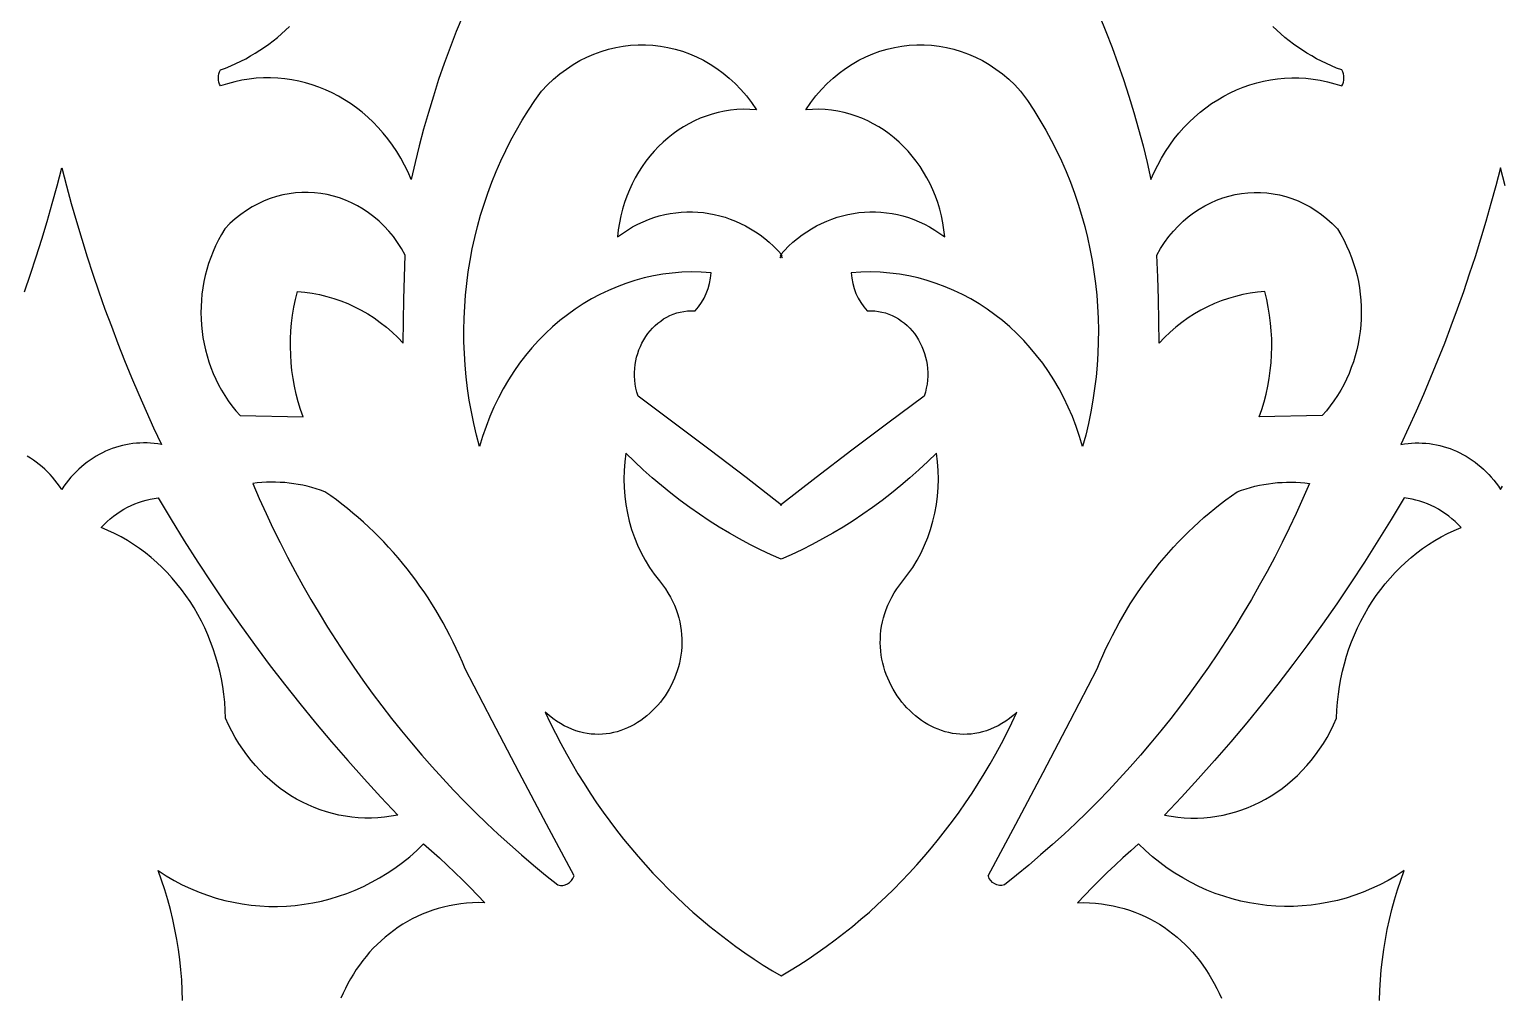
# Model space of a CAD drawing. Extents: x -3069 to -2029, y 258 to 1298.
# Drawn here: x -2594 to -2506.3, y 1143 to 1200.5 of the extents above; entities that cross this region are included whole.
import ezdxf

# ---------------------------------------------------------------- set-up
doc = ezdxf.new("R2010")
doc.units = 0
doc.layers.add('LAYER_1', color=18, linetype='CONTINUOUS')

msp = doc.modelspace()

# ---------------------------------------------------------------- linework, layer by layer
at = {"layer": 'LAYER_1'}
for points in [[(-2568.192, 1201.28), (-2568.576, 1200.34), (-2568.944, 1199.39), (-2569.294, 1198.432), (-2569.628, 1197.466), (-2569.944, 1196.491), (-2570.242, 1195.509), (-2570.524, 1194.519), (-2570.787, 1193.522), (-2571.033, 1192.518), (-2571.261, 1191.508), (-2571.453, 1191.948), (-2571.662, 1192.374), (-2571.886, 1192.785), (-2572.126, 1193.182), (-2572.381, 1193.563), (-2572.65, 1193.93), (-2572.933, 1194.28), (-2573.229, 1194.615), (-2573.537, 1194.933), (-2573.857, 1195.235), (-2574.188, 1195.52), (-2574.529, 1195.788), (-2574.881, 1196.038), (-2575.242, 1196.271), (-2575.611, 1196.486), (-2575.989, 1196.682), (-2576.375, 1196.86), (-2576.767, 1197.019), (-2577.165, 1197.158), (-2577.57, 1197.278), (-2577.979, 1197.378), (-2578.393, 1197.459), (-2578.811, 1197.518), (-2579.232, 1197.557), (-2579.656, 1197.576), (-2580.082, 1197.572), (-2580.51, 1197.548), (-2580.938, 1197.501), (-2581.367, 1197.432), (-2581.796, 1197.341), (-2582.223, 1197.227), (-2582.649, 1197.09), (-2582.703, 1197.202), (-2582.742, 1197.32), (-2582.765, 1197.442), (-2582.773, 1197.566), (-2582.765, 1197.69), (-2582.742, 1197.812), (-2582.703, 1197.93), (-2582.649, 1198.043), (-2582.337, 1198.161), (-2582.029, 1198.288), (-2581.727, 1198.423), (-2581.43, 1198.567), (-2581.138, 1198.718), (-2580.852, 1198.878), (-2580.571, 1199.045), (-2580.296, 1199.22), (-2580.026, 1199.402), (-2579.762, 1199.591), (-2579.504, 1199.787), (-2579.252, 1199.99), (-2579.005, 1200.2), (-2578.764, 1200.416), (-2578.53, 1200.639)], [(-2530.196, 1201.28), (-2529.811, 1200.34), (-2529.444, 1199.39), (-2529.094, 1198.432), (-2528.76, 1197.466), (-2528.444, 1196.491), (-2528.145, 1195.509), (-2527.864, 1194.519), (-2527.601, 1193.522), (-2527.355, 1192.518), (-2527.127, 1191.508), (-2526.935, 1191.948), (-2526.726, 1192.374), (-2526.502, 1192.785), (-2526.261, 1193.182), (-2526.007, 1193.563), (-2525.737, 1193.93), (-2525.455, 1194.28), (-2525.159, 1194.615), (-2524.851, 1194.933), (-2524.531, 1195.235), (-2524.2, 1195.52), (-2523.859, 1195.788), (-2523.507, 1196.038), (-2523.146, 1196.271), (-2522.776, 1196.486), (-2522.399, 1196.682), (-2522.013, 1196.86), (-2521.621, 1197.019), (-2521.222, 1197.158), (-2520.818, 1197.278), (-2520.409, 1197.378), (-2519.995, 1197.459), (-2519.577, 1197.518), (-2519.155, 1197.557), (-2518.731, 1197.576), (-2518.305, 1197.572), (-2517.878, 1197.548), (-2517.449, 1197.501), (-2517.021, 1197.432), (-2516.592, 1197.341), (-2516.165, 1197.227), (-2515.739, 1197.09), (-2515.684, 1197.202), (-2515.646, 1197.32), (-2515.623, 1197.442), (-2515.615, 1197.566), (-2515.623, 1197.69), (-2515.646, 1197.812), (-2515.684, 1197.93), (-2515.739, 1198.043), (-2516.051, 1198.161), (-2516.359, 1198.288), (-2516.661, 1198.423), (-2516.958, 1198.567), (-2517.25, 1198.718), (-2517.536, 1198.878), (-2517.817, 1199.045), (-2518.092, 1199.22), (-2518.362, 1199.402), (-2518.626, 1199.591), (-2518.884, 1199.787), (-2519.136, 1199.99), (-2519.383, 1200.2), (-2519.624, 1200.416), (-2519.858, 1200.639)], [(-2594.332, 1184.82), (-2593.978, 1185.861), (-2593.637, 1186.907), (-2593.308, 1187.958), (-2592.992, 1189.013), (-2592.687, 1190.074), (-2592.396, 1191.138), (-2592.117, 1192.207), (-2591.838, 1191.138), (-2591.546, 1190.074), (-2591.242, 1189.013), (-2590.926, 1187.958), (-2590.597, 1186.907), (-2590.255, 1185.861), (-2589.902, 1184.82), (-2589.536, 1183.785), (-2589.157, 1182.755), (-2588.767, 1181.73), (-2588.364, 1180.71), (-2587.95, 1179.697), (-2587.523, 1178.689), (-2587.084, 1177.687), (-2586.633, 1176.692), (-2586.171, 1175.702), (-2586.385, 1175.739), (-2586.6, 1175.767), (-2586.814, 1175.787), (-2587.028, 1175.798), (-2587.241, 1175.801), (-2587.453, 1175.795), (-2587.665, 1175.782), (-2587.875, 1175.76), (-2588.084, 1175.73), (-2588.292, 1175.693), (-2588.498, 1175.647), (-2588.702, 1175.594), (-2588.904, 1175.533), (-2589.104, 1175.464), (-2589.301, 1175.388), (-2589.496, 1175.304), (-2589.688, 1175.213), (-2589.877, 1175.115), (-2590.064, 1175.01), (-2590.246, 1174.897), (-2590.426, 1174.778), (-2590.601, 1174.651), (-2590.773, 1174.518), (-2590.941, 1174.377), (-2591.104, 1174.231), (-2591.264, 1174.077), (-2591.418, 1173.917), (-2591.568, 1173.751), (-2591.713, 1173.578), (-2591.853, 1173.399), (-2591.988, 1173.213), (-2592.117, 1173.022), (-2592.246, 1173.213), (-2592.381, 1173.399), (-2592.521, 1173.578), (-2592.666, 1173.751), (-2592.816, 1173.917), (-2592.97, 1174.077), (-2593.129, 1174.231), (-2593.293, 1174.377), (-2593.461, 1174.518), (-2593.633, 1174.651), (-2593.808, 1174.778), (-2593.988, 1174.897), (-2594.17, 1175.01)], [(-2505.992, 1191.138), (-2506.271, 1192.207), (-2506.55, 1191.138), (-2506.842, 1190.074), (-2507.146, 1189.013), (-2507.462, 1187.958), (-2507.791, 1186.907), (-2508.132, 1185.861), (-2508.486, 1184.82), (-2508.852, 1183.785), (-2509.23, 1182.755), (-2509.621, 1181.73), (-2510.023, 1180.71), (-2510.438, 1179.697), (-2510.865, 1178.689), (-2511.304, 1177.687), (-2511.755, 1176.692), (-2512.217, 1175.702), (-2512.003, 1175.739), (-2511.788, 1175.767), (-2511.574, 1175.787), (-2511.36, 1175.798), (-2511.147, 1175.801), (-2510.935, 1175.795), (-2510.723, 1175.782), (-2510.513, 1175.76), (-2510.304, 1175.73), (-2510.096, 1175.693), (-2509.89, 1175.647), (-2509.686, 1175.594), (-2509.484, 1175.533), (-2509.284, 1175.464), (-2509.087, 1175.388), (-2508.892, 1175.304), (-2508.7, 1175.213), (-2508.51, 1175.115), (-2508.324, 1175.01), (-2508.142, 1174.897), (-2507.962, 1174.778), (-2507.787, 1174.651), (-2507.615, 1174.518), (-2507.447, 1174.377), (-2507.283, 1174.231), (-2507.124, 1174.077), (-2506.97, 1173.917), (-2506.82, 1173.751), (-2506.675, 1173.578), (-2506.535, 1173.399), (-2506.4, 1173.213), (-2506.271, 1173.022), (-2506.142, 1173.213)], [(-2584.904, 1142.552), (-2584.922, 1143.162), (-2584.956, 1143.77), (-2585.006, 1144.378), (-2585.072, 1144.983), (-2585.153, 1145.586), (-2585.251, 1146.187), (-2585.364, 1146.784), (-2585.492, 1147.379), (-2585.636, 1147.97), (-2585.796, 1148.557), (-2585.97, 1149.139), (-2586.161, 1149.717), (-2586.367, 1150.29), (-2585.893, 1149.987), (-2585.412, 1149.708), (-2584.923, 1149.452), (-2584.427, 1149.219), (-2583.924, 1149.009), (-2583.416, 1148.823), (-2582.904, 1148.659), (-2582.387, 1148.519), (-2581.866, 1148.402), (-2581.343, 1148.307), (-2580.817, 1148.236), (-2580.29, 1148.187), (-2579.763, 1148.161), (-2579.235, 1148.158), (-2578.708, 1148.177), (-2578.183, 1148.218), (-2577.659, 1148.282), (-2577.139, 1148.369), (-2576.621, 1148.478), (-2576.108, 1148.608), (-2575.6, 1148.761), (-2575.097, 1148.937), (-2574.6, 1149.134), (-2574.111, 1149.353), (-2573.629, 1149.594), (-2573.155, 1149.856), (-2572.69, 1150.141), (-2572.235, 1150.447), (-2571.791, 1150.774), (-2571.357, 1151.123), (-2570.935, 1151.494), (-2570.526, 1151.886), (-2570.051, 1151.468), (-2569.581, 1151.045), (-2569.116, 1150.615), (-2568.656, 1150.179), (-2568.202, 1149.737), (-2567.752, 1149.289), (-2567.309, 1148.836), (-2566.87, 1148.376), (-2567.239, 1148.381), (-2567.602, 1148.372), (-2567.959, 1148.348), (-2568.311, 1148.311), (-2568.657, 1148.261), (-2568.997, 1148.198), (-2569.331, 1148.122), (-2569.659, 1148.033), (-2569.981, 1147.932), (-2570.296, 1147.82), (-2570.605, 1147.696), (-2570.907, 1147.56), (-2571.202, 1147.414), (-2571.49, 1147.257), (-2571.771, 1147.09), (-2572.045, 1146.913), (-2572.311, 1146.727), (-2572.57, 1146.531), (-2572.821, 1146.326), (-2573.064, 1146.112), (-2573.3, 1145.89), (-2573.527, 1145.659), (-2573.747, 1145.421), (-2573.958, 1145.175), (-2574.16, 1144.923), (-2574.354, 1144.663), (-2574.54, 1144.396), (-2574.716, 1144.124), (-2574.883, 1143.845), (-2575.042, 1143.561), (-2575.191, 1143.271), (-2575.33, 1142.977), (-2575.461, 1142.678)], [(-2513.484, 1142.552), (-2513.466, 1143.162), (-2513.432, 1143.77), (-2513.382, 1144.378), (-2513.316, 1144.983), (-2513.234, 1145.586), (-2513.137, 1146.187), (-2513.024, 1146.784), (-2512.896, 1147.379), (-2512.752, 1147.97), (-2512.592, 1148.557), (-2512.417, 1149.139), (-2512.227, 1149.717), (-2512.021, 1150.29), (-2512.494, 1149.987), (-2512.976, 1149.708), (-2513.465, 1149.452), (-2513.961, 1149.219), (-2514.464, 1149.009), (-2514.972, 1148.823), (-2515.484, 1148.659), (-2516.001, 1148.519), (-2516.522, 1148.402), (-2517.045, 1148.307), (-2517.571, 1148.236), (-2518.097, 1148.187), (-2518.625, 1148.161), (-2519.153, 1148.158), (-2519.68, 1148.177), (-2520.205, 1148.218), (-2520.729, 1148.282), (-2521.249, 1148.369), (-2521.767, 1148.478), (-2522.28, 1148.608), (-2522.788, 1148.761), (-2523.291, 1148.937), (-2523.787, 1149.134), (-2524.277, 1149.353), (-2524.759, 1149.594), (-2525.233, 1149.856), (-2525.698, 1150.141), (-2526.153, 1150.447), (-2526.597, 1150.774), (-2527.031, 1151.123), (-2527.453, 1151.494), (-2527.862, 1151.886), (-2528.337, 1151.468), (-2528.807, 1151.045), (-2529.272, 1150.615), (-2529.732, 1150.179), (-2530.186, 1149.737), (-2530.635, 1149.289), (-2531.079, 1148.836), (-2531.517, 1148.376), (-2531.149, 1148.381), (-2530.786, 1148.372), (-2530.429, 1148.348), (-2530.077, 1148.311), (-2529.731, 1148.261), (-2529.391, 1148.198), (-2529.056, 1148.122), (-2528.729, 1148.033), (-2528.407, 1147.932), (-2528.092, 1147.82), (-2527.783, 1147.696), (-2527.481, 1147.56), (-2527.186, 1147.414), (-2526.898, 1147.257), (-2526.617, 1147.09), (-2526.343, 1146.913), (-2526.077, 1146.727), (-2525.818, 1146.531), (-2525.567, 1146.326), (-2525.323, 1146.112), (-2525.088, 1145.89), (-2524.86, 1145.659), (-2524.641, 1145.421), (-2524.43, 1145.175), (-2524.228, 1144.923), (-2524.034, 1144.663), (-2523.848, 1144.396), (-2523.672, 1144.124), (-2523.505, 1143.845), (-2523.346, 1143.561), (-2523.197, 1143.271), (-2523.058, 1142.977), (-2522.927, 1142.678)]]:
    msp.add_lwpolyline(points, dxfattribs=at)
for points in [[(-2549.194, 1172.094), (-2549.168, 1172.093), (-2549.165, 1172.093), (-2551.286, 1173.744), (-2553.42, 1175.374), (-2555.568, 1176.986), (-2557.727, 1178.58), (-2557.8, 1178.82), (-2557.857, 1179.059), (-2557.9, 1179.299), (-2557.928, 1179.537), (-2557.943, 1179.775), (-2557.943, 1180.01), (-2557.93, 1180.243), (-2557.904, 1180.473), (-2557.866, 1180.699), (-2557.815, 1180.921), (-2557.752, 1181.139), (-2557.678, 1181.351), (-2557.593, 1181.558), (-2557.496, 1181.758), (-2557.39, 1181.952), (-2557.273, 1182.139), (-2557.146, 1182.317), (-2557.01, 1182.487), (-2556.865, 1182.648), (-2556.711, 1182.8), (-2556.549, 1182.941), (-2556.379, 1183.072), (-2556.202, 1183.192), (-2556.017, 1183.3), (-2555.825, 1183.396), (-2555.627, 1183.48), (-2555.423, 1183.55), (-2555.212, 1183.606), (-2554.997, 1183.648), (-2554.776, 1183.674), (-2554.551, 1183.686), (-2554.321, 1183.681), (-2554.123, 1183.916), (-2553.945, 1184.169), (-2553.79, 1184.437), (-2553.658, 1184.718), (-2553.549, 1185.012), (-2553.464, 1185.316), (-2553.404, 1185.628), (-2553.371, 1185.946), (-2553.955, 1185.985), (-2554.536, 1185.995), (-2555.113, 1185.977), (-2555.685, 1185.933), (-2556.252, 1185.861), (-2556.812, 1185.763), (-2557.366, 1185.64), (-2557.913, 1185.491), (-2558.452, 1185.318), (-2558.982, 1185.12), (-2559.502, 1184.899), (-2560.013, 1184.654), (-2560.514, 1184.386), (-2561.003, 1184.095), (-2561.48, 1183.783), (-2561.946, 1183.45), (-2562.398, 1183.095), (-2562.836, 1182.72), (-2563.26, 1182.324), (-2563.67, 1181.909), (-2564.063, 1181.476), (-2564.441, 1181.023), (-2564.801, 1180.552), (-2565.144, 1180.064), (-2565.47, 1179.558), (-2565.776, 1179.036), (-2566.063, 1178.498), (-2566.33, 1177.943), (-2566.576, 1177.374), (-2566.802, 1176.789), (-2567.005, 1176.191), (-2567.185, 1175.578), (-2567.369, 1176.264), (-2567.532, 1176.954), (-2567.675, 1177.647), (-2567.798, 1178.342), (-2567.901, 1179.039), (-2567.985, 1179.737), (-2568.048, 1180.436), (-2568.092, 1181.136), (-2568.117, 1181.835), (-2568.122, 1182.534), (-2568.108, 1183.232), (-2568.074, 1183.928), (-2568.022, 1184.622), (-2567.95, 1185.314), (-2567.859, 1186.002), (-2567.749, 1186.688), (-2567.62, 1187.369), (-2567.473, 1188.046), (-2567.307, 1188.717), (-2567.122, 1189.384), (-2566.919, 1190.044), (-2566.697, 1190.698), (-2566.457, 1191.345), (-2566.198, 1191.985), (-2565.922, 1192.617), (-2565.627, 1193.24), (-2565.315, 1193.855), (-2564.984, 1194.46), (-2564.636, 1195.055), (-2564.269, 1195.641), (-2563.886, 1196.215), (-2563.484, 1196.778), (-2563.135, 1197.149), (-2562.772, 1197.494), (-2562.396, 1197.811), (-2562.009, 1198.101), (-2561.611, 1198.365), (-2561.204, 1198.602), (-2560.789, 1198.812), (-2560.366, 1198.995), (-2559.936, 1199.153), (-2559.502, 1199.283), (-2559.063, 1199.388), (-2558.621, 1199.466), (-2558.176, 1199.519), (-2557.73, 1199.545), (-2557.284, 1199.545), (-2556.839, 1199.519), (-2556.396, 1199.468), (-2555.956, 1199.391), (-2555.519, 1199.289), (-2555.088, 1199.161), (-2554.662, 1199.007), (-2554.243, 1198.829), (-2553.833, 1198.625), (-2553.431, 1198.396), (-2553.039, 1198.141), (-2552.659, 1197.862), (-2552.29, 1197.558), (-2551.935, 1197.23), (-2551.594, 1196.876), (-2551.268, 1196.498), (-2550.958, 1196.096), (-2550.666, 1195.669), (-2551.057, 1195.695), (-2551.444, 1195.699), (-2551.828, 1195.682), (-2552.207, 1195.644), (-2552.581, 1195.586), (-2552.95, 1195.508), (-2553.313, 1195.411), (-2553.67, 1195.295), (-2554.019, 1195.161), (-2554.361, 1195.009), (-2554.695, 1194.839), (-2555.021, 1194.653), (-2555.337, 1194.45), (-2555.644, 1194.231), (-2555.941, 1193.996), (-2556.228, 1193.747), (-2556.503, 1193.483), (-2556.767, 1193.204), (-2557.018, 1192.912), (-2557.258, 1192.607), (-2557.484, 1192.289), (-2557.696, 1191.958), (-2557.894, 1191.616), (-2558.078, 1191.263), (-2558.247, 1190.898), (-2558.399, 1190.524), (-2558.536, 1190.139), (-2558.656, 1189.745), (-2558.759, 1189.341), (-2558.844, 1188.93), (-2558.911, 1188.51), (-2558.959, 1188.083), (-2558.664, 1188.299), (-2558.363, 1188.498), (-2558.057, 1188.68), (-2557.746, 1188.844), (-2557.431, 1188.992), (-2557.112, 1189.124), (-2556.79, 1189.238), (-2556.466, 1189.336), (-2556.139, 1189.418), (-2555.811, 1189.483), (-2555.481, 1189.532), (-2555.151, 1189.565), (-2554.82, 1189.582), (-2554.49, 1189.583), (-2554.16, 1189.569), (-2553.832, 1189.538), (-2553.506, 1189.492), (-2553.181, 1189.431), (-2552.86, 1189.354), (-2552.541, 1189.262), (-2552.226, 1189.155), (-2551.916, 1189.033), (-2551.61, 1188.896), (-2551.31, 1188.745), (-2551.015, 1188.578), (-2550.726, 1188.397), (-2550.444, 1188.202), (-2550.169, 1187.992), (-2549.901, 1187.768), (-2549.642, 1187.53), (-2549.391, 1187.278), (-2549.15, 1187.012), (-2549.272, 1186.838), (-2549.27, 1186.836), (-2549.194, 1186.92), (-2549.118, 1186.836), (-2549.116, 1186.838), (-2549.238, 1187.012), (-2548.996, 1187.278), (-2548.746, 1187.53), (-2548.487, 1187.768), (-2548.219, 1187.992), (-2547.944, 1188.202), (-2547.662, 1188.397), (-2547.373, 1188.578), (-2547.078, 1188.745), (-2546.778, 1188.896), (-2546.472, 1189.033), (-2546.161, 1189.155), (-2545.847, 1189.262), (-2545.528, 1189.354), (-2545.207, 1189.431), (-2544.882, 1189.492), (-2544.556, 1189.538), (-2544.228, 1189.569), (-2543.898, 1189.583), (-2543.568, 1189.582), (-2543.237, 1189.565), (-2542.907, 1189.532), (-2542.577, 1189.483), (-2542.249, 1189.418), (-2541.922, 1189.336), (-2541.598, 1189.238), (-2541.276, 1189.124), (-2540.957, 1188.992), (-2540.642, 1188.844), (-2540.331, 1188.68), (-2540.025, 1188.498), (-2539.724, 1188.299), (-2539.429, 1188.083), (-2539.477, 1188.51), (-2539.544, 1188.93), (-2539.629, 1189.341), (-2539.732, 1189.745), (-2539.852, 1190.139), (-2539.989, 1190.524), (-2540.141, 1190.898), (-2540.31, 1191.263), (-2540.494, 1191.616), (-2540.692, 1191.958), (-2540.904, 1192.289), (-2541.13, 1192.607), (-2541.369, 1192.912), (-2541.621, 1193.204), (-2541.885, 1193.483), (-2542.16, 1193.747), (-2542.447, 1193.996), (-2542.744, 1194.231), (-2543.051, 1194.45), (-2543.367, 1194.653), (-2543.693, 1194.839), (-2544.027, 1195.009), (-2544.369, 1195.161), (-2544.718, 1195.295), (-2545.075, 1195.411), (-2545.438, 1195.508), (-2545.806, 1195.586), (-2546.181, 1195.644), (-2546.56, 1195.682), (-2546.944, 1195.699), (-2547.331, 1195.695), (-2547.722, 1195.669), (-2547.429, 1196.096), (-2547.12, 1196.498), (-2546.794, 1196.876), (-2546.453, 1197.23), (-2546.097, 1197.558), (-2545.729, 1197.862), (-2545.349, 1198.141), (-2544.957, 1198.396), (-2544.555, 1198.625), (-2544.145, 1198.829), (-2543.726, 1199.007), (-2543.3, 1199.161), (-2542.869, 1199.289), (-2542.432, 1199.391), (-2541.992, 1199.468), (-2541.549, 1199.519), (-2541.103, 1199.545), (-2540.657, 1199.545), (-2540.212, 1199.519), (-2539.767, 1199.466), (-2539.325, 1199.388), (-2538.886, 1199.283), (-2538.452, 1199.153), (-2538.022, 1198.995), (-2537.599, 1198.812), (-2537.184, 1198.602), (-2536.777, 1198.365), (-2536.379, 1198.101), (-2535.992, 1197.811), (-2535.616, 1197.494), (-2535.253, 1197.149), (-2534.904, 1196.778), (-2534.502, 1196.215), (-2534.118, 1195.641), (-2533.752, 1195.055), (-2533.404, 1194.46), (-2533.073, 1193.855), (-2532.761, 1193.24), (-2532.466, 1192.617), (-2532.19, 1191.985), (-2531.931, 1191.345), (-2531.691, 1190.698), (-2531.469, 1190.044), (-2531.266, 1189.384), (-2531.081, 1188.717), (-2530.915, 1188.046), (-2530.768, 1187.369), (-2530.639, 1186.688), (-2530.529, 1186.002), (-2530.438, 1185.314), (-2530.366, 1184.622), (-2530.314, 1183.928), (-2530.28, 1183.232), (-2530.266, 1182.534), (-2530.271, 1181.835), (-2530.295, 1181.136), (-2530.339, 1180.436), (-2530.403, 1179.737), (-2530.487, 1179.039), (-2530.59, 1178.342), (-2530.713, 1177.647), (-2530.856, 1176.954), (-2531.019, 1176.264), (-2531.202, 1175.578), (-2531.383, 1176.191), (-2531.586, 1176.789), (-2531.812, 1177.374), (-2532.058, 1177.943), (-2532.325, 1178.498), (-2532.612, 1179.036), (-2532.918, 1179.558), (-2533.243, 1180.064), (-2533.587, 1180.552), (-2533.947, 1181.023), (-2534.325, 1181.476), (-2534.718, 1181.909), (-2535.128, 1182.324), (-2535.552, 1182.72), (-2535.99, 1183.095), (-2536.442, 1183.45), (-2536.907, 1183.783), (-2537.385, 1184.095), (-2537.874, 1184.386), (-2538.375, 1184.654), (-2538.886, 1184.899), (-2539.406, 1185.12), (-2539.936, 1185.318), (-2540.475, 1185.491), (-2541.022, 1185.64), (-2541.575, 1185.763), (-2542.136, 1185.861), (-2542.703, 1185.933), (-2543.275, 1185.977), (-2543.852, 1185.995), (-2544.433, 1185.985), (-2545.017, 1185.946), (-2544.983, 1185.628), (-2544.924, 1185.316), (-2544.839, 1185.012), (-2544.73, 1184.718), (-2544.598, 1184.437), (-2544.443, 1184.169), (-2544.265, 1183.916), (-2544.067, 1183.681), (-2543.837, 1183.686), (-2543.612, 1183.674), (-2543.391, 1183.648), (-2543.175, 1183.606), (-2542.965, 1183.55), (-2542.761, 1183.48), (-2542.563, 1183.396), (-2542.371, 1183.3), (-2542.186, 1183.192), (-2542.009, 1183.072), (-2541.839, 1182.941), (-2541.677, 1182.8), (-2541.523, 1182.648), (-2541.378, 1182.487), (-2541.242, 1182.317), (-2541.115, 1182.139), (-2540.998, 1181.952), (-2540.891, 1181.758), (-2540.795, 1181.558), (-2540.71, 1181.351), (-2540.635, 1181.139), (-2540.573, 1180.921), (-2540.522, 1180.699), (-2540.483, 1180.473), (-2540.458, 1180.243), (-2540.445, 1180.01), (-2540.445, 1179.775), (-2540.459, 1179.537), (-2540.488, 1179.299), (-2540.531, 1179.059), (-2540.588, 1178.82), (-2540.661, 1178.58), (-2542.82, 1176.986), (-2544.967, 1175.374), (-2547.102, 1173.744), (-2549.223, 1172.093), (-2549.22, 1172.093)], [(-2571.741, 1181.76), (-2571.734, 1183.071), (-2571.711, 1184.381), (-2571.672, 1185.692), (-2571.617, 1187.001), (-2571.838, 1187.39), (-2572.077, 1187.757), (-2572.331, 1188.105), (-2572.6, 1188.431), (-2572.884, 1188.737), (-2573.18, 1189.021), (-2573.488, 1189.284), (-2573.808, 1189.526), (-2574.138, 1189.746), (-2574.477, 1189.945), (-2574.824, 1190.122), (-2575.179, 1190.277), (-2575.541, 1190.41), (-2575.908, 1190.52), (-2576.279, 1190.609), (-2576.654, 1190.675), (-2577.032, 1190.718), (-2577.412, 1190.739), (-2577.792, 1190.737), (-2578.172, 1190.712), (-2578.552, 1190.664), (-2578.929, 1190.592), (-2579.304, 1190.497), (-2579.674, 1190.379), (-2580.04, 1190.236), (-2580.4, 1190.07), (-2580.753, 1189.881), (-2581.099, 1189.666), (-2581.436, 1189.428), (-2581.763, 1189.166), (-2582.081, 1188.879), (-2582.386, 1188.567), (-2582.585, 1188.239), (-2582.769, 1187.905), (-2582.937, 1187.564), (-2583.091, 1187.218), (-2583.229, 1186.866), (-2583.353, 1186.51), (-2583.462, 1186.15), (-2583.556, 1185.787), (-2583.635, 1185.421), (-2583.699, 1185.052), (-2583.749, 1184.681), (-2583.784, 1184.31), (-2583.805, 1183.937), (-2583.811, 1183.564), (-2583.802, 1183.192), (-2583.779, 1182.82), (-2583.742, 1182.45), (-2583.69, 1182.082), (-2583.623, 1181.716), (-2583.543, 1181.354), (-2583.448, 1180.995), (-2583.339, 1180.64), (-2583.216, 1180.29), (-2583.079, 1179.945), (-2582.927, 1179.606), (-2582.762, 1179.273), (-2582.583, 1178.947), (-2582.389, 1178.628), (-2582.182, 1178.317), (-2581.961, 1178.015), (-2581.726, 1177.722), (-2581.478, 1177.439), (-2577.715, 1177.351), (-2577.87, 1177.8), (-2578.007, 1178.254), (-2578.126, 1178.713), (-2578.228, 1179.176), (-2578.312, 1179.642), (-2578.378, 1180.111), (-2578.426, 1180.583), (-2578.457, 1181.056), (-2578.469, 1181.53), (-2578.464, 1182.004), (-2578.441, 1182.478), (-2578.399, 1182.951), (-2578.34, 1183.423), (-2578.263, 1183.893), (-2578.167, 1184.359), (-2578.054, 1184.823), (-2577.61, 1184.786), (-2577.171, 1184.726), (-2576.735, 1184.645), (-2576.304, 1184.543), (-2575.879, 1184.42), (-2575.46, 1184.276), (-2575.047, 1184.111), (-2574.642, 1183.926), (-2574.245, 1183.722), (-2573.857, 1183.498), (-2573.478, 1183.255), (-2573.108, 1182.992), (-2572.749, 1182.711), (-2572.401, 1182.412), (-2572.065, 1182.095)], [(-2526.647, 1181.76), (-2526.654, 1183.071), (-2526.677, 1184.381), (-2526.716, 1185.692), (-2526.771, 1187.001), (-2526.549, 1187.39), (-2526.311, 1187.757), (-2526.057, 1188.105), (-2525.787, 1188.431), (-2525.504, 1188.737), (-2525.208, 1189.021), (-2524.899, 1189.284), (-2524.58, 1189.526), (-2524.25, 1189.746), (-2523.911, 1189.945), (-2523.563, 1190.122), (-2523.209, 1190.277), (-2522.847, 1190.41), (-2522.48, 1190.52), (-2522.109, 1190.609), (-2521.734, 1190.675), (-2521.356, 1190.718), (-2520.976, 1190.739), (-2520.596, 1190.737), (-2520.215, 1190.712), (-2519.836, 1190.664), (-2519.459, 1190.592), (-2519.084, 1190.497), (-2518.714, 1190.379), (-2518.348, 1190.236), (-2517.988, 1190.07), (-2517.635, 1189.881), (-2517.289, 1189.666), (-2516.952, 1189.428), (-2516.624, 1189.166), (-2516.307, 1188.879), (-2516.001, 1188.567), (-2515.803, 1188.239), (-2515.619, 1187.905), (-2515.451, 1187.564), (-2515.297, 1187.218), (-2515.159, 1186.866), (-2515.035, 1186.51), (-2514.926, 1186.15), (-2514.832, 1185.787), (-2514.753, 1185.421), (-2514.688, 1185.052), (-2514.639, 1184.681), (-2514.604, 1184.31), (-2514.583, 1183.937), (-2514.577, 1183.564), (-2514.586, 1183.192), (-2514.609, 1182.82), (-2514.646, 1182.45), (-2514.698, 1182.082), (-2514.764, 1181.716), (-2514.845, 1181.354), (-2514.94, 1180.995), (-2515.049, 1180.64), (-2515.172, 1180.29), (-2515.309, 1179.945), (-2515.46, 1179.606), (-2515.626, 1179.273), (-2515.805, 1178.947), (-2515.998, 1178.628), (-2516.206, 1178.317), (-2516.427, 1178.015), (-2516.661, 1177.722), (-2516.91, 1177.439), (-2520.673, 1177.351), (-2520.518, 1177.8), (-2520.381, 1178.254), (-2520.262, 1178.713), (-2520.16, 1179.176), (-2520.076, 1179.642), (-2520.01, 1180.111), (-2519.961, 1180.583), (-2519.931, 1181.056), (-2519.918, 1181.53), (-2519.924, 1182.004), (-2519.947, 1182.478), (-2519.988, 1182.951), (-2520.048, 1183.423), (-2520.125, 1183.893), (-2520.221, 1184.359), (-2520.334, 1184.823), (-2520.778, 1184.786), (-2521.217, 1184.726), (-2521.653, 1184.645), (-2522.084, 1184.543), (-2522.509, 1184.42), (-2522.928, 1184.276), (-2523.34, 1184.111), (-2523.745, 1183.926), (-2524.143, 1183.722), (-2524.531, 1183.498), (-2524.91, 1183.255), (-2525.28, 1182.992), (-2525.639, 1182.711), (-2525.987, 1182.412), (-2526.323, 1182.095)], [(-2549.194, 1144.014), (-2548.685, 1144.316), (-2548.129, 1144.661), (-2547.579, 1145.018), (-2547.036, 1145.386), (-2546.5, 1145.765), (-2545.971, 1146.155), (-2545.449, 1146.556), (-2544.935, 1146.968), (-2544.428, 1147.39), (-2543.928, 1147.823), (-2543.437, 1148.266), (-2542.953, 1148.719), (-2542.477, 1149.183), (-2542.009, 1149.656), (-2541.549, 1150.139), (-2541.098, 1150.632), (-2540.655, 1151.135), (-2540.221, 1151.647), (-2539.795, 1152.168), (-2539.379, 1152.699), (-2538.971, 1153.238), (-2538.573, 1153.787), (-2538.184, 1154.345), (-2537.804, 1154.911), (-2537.434, 1155.486), (-2537.074, 1156.069), (-2536.724, 1156.661), (-2536.383, 1157.26), (-2536.052, 1157.868), (-2535.732, 1158.484), (-2535.422, 1159.108), (-2535.123, 1159.74), (-2535.345, 1159.547), (-2535.569, 1159.37), (-2535.795, 1159.209), (-2536.022, 1159.065), (-2536.251, 1158.935), (-2536.48, 1158.821), (-2536.709, 1158.722), (-2536.939, 1158.637), (-2537.169, 1158.567), (-2537.399, 1158.511), (-2537.628, 1158.468), (-2537.856, 1158.438), (-2538.084, 1158.422), (-2538.31, 1158.418), (-2538.534, 1158.427), (-2538.756, 1158.448), (-2538.977, 1158.48), (-2539.195, 1158.524), (-2539.41, 1158.579), (-2539.622, 1158.645), (-2539.831, 1158.722), (-2540.036, 1158.808), (-2540.238, 1158.905), (-2540.436, 1159.011), (-2540.629, 1159.127), (-2540.818, 1159.251), (-2541.002, 1159.384), (-2541.181, 1159.526), (-2541.354, 1159.675), (-2541.522, 1159.833), (-2541.684, 1159.997), (-2541.839, 1160.169), (-2541.989, 1160.348), (-2542.131, 1160.533), (-2542.267, 1160.724), (-2542.395, 1160.922), (-2542.515, 1161.124), (-2542.628, 1161.332), (-2542.733, 1161.545), (-2542.829, 1161.763), (-2542.917, 1161.985), (-2542.996, 1162.211), (-2543.065, 1162.44), (-2543.125, 1162.673), (-2543.176, 1162.909), (-2543.216, 1163.148), (-2543.247, 1163.39), (-2543.266, 1163.633), (-2543.275, 1163.878), (-2543.273, 1164.125), (-2543.26, 1164.373), (-2543.235, 1164.622), (-2543.198, 1164.872), (-2543.149, 1165.122), (-2543.087, 1165.372), (-2543.013, 1165.621), (-2542.926, 1165.87), (-2542.826, 1166.118), (-2542.712, 1166.364), (-2542.585, 1166.61), (-2542.443, 1166.853), (-2542.287, 1167.094), (-2542.117, 1167.332), (-2541.931, 1167.568), (-2541.625, 1167.964), (-2541.341, 1168.377), (-2541.081, 1168.805), (-2540.844, 1169.247), (-2540.63, 1169.701), (-2540.441, 1170.166), (-2540.275, 1170.642), (-2540.135, 1171.127), (-2540.019, 1171.62), (-2539.928, 1172.12), (-2539.863, 1172.625), (-2539.824, 1173.134), (-2539.811, 1173.647), (-2539.824, 1174.162), (-2539.864, 1174.677), (-2539.932, 1175.192), (-2540.447, 1174.688), (-2540.972, 1174.197), (-2541.506, 1173.72), (-2542.051, 1173.257), (-2542.604, 1172.809), (-2543.166, 1172.374), (-2543.738, 1171.954), (-2544.317, 1171.549), (-2544.905, 1171.158), (-2545.501, 1170.782), (-2546.105, 1170.421), (-2546.716, 1170.075), (-2547.335, 1169.745), (-2547.961, 1169.429), (-2548.593, 1169.13), (-2549.194, 1168.863), (-2549.794, 1169.13), (-2550.427, 1169.429), (-2551.053, 1169.745), (-2551.672, 1170.075), (-2552.283, 1170.421), (-2552.887, 1170.782), (-2553.483, 1171.158), (-2554.071, 1171.549), (-2554.65, 1171.954), (-2555.221, 1172.374), (-2555.784, 1172.809), (-2556.337, 1173.257), (-2556.881, 1173.72), (-2557.416, 1174.197), (-2557.941, 1174.688), (-2558.456, 1175.192), (-2558.523, 1174.677), (-2558.564, 1174.162), (-2558.577, 1173.647), (-2558.564, 1173.134), (-2558.525, 1172.625), (-2558.46, 1172.12), (-2558.369, 1171.62), (-2558.253, 1171.127), (-2558.113, 1170.642), (-2557.947, 1170.166), (-2557.758, 1169.701), (-2557.544, 1169.247), (-2557.307, 1168.805), (-2557.046, 1168.377), (-2556.763, 1167.964), (-2556.457, 1167.568), (-2556.271, 1167.332), (-2556.101, 1167.094), (-2555.945, 1166.853), (-2555.803, 1166.61), (-2555.676, 1166.364), (-2555.562, 1166.118), (-2555.462, 1165.87), (-2555.375, 1165.621), (-2555.301, 1165.372), (-2555.239, 1165.122), (-2555.19, 1164.872), (-2555.153, 1164.622), (-2555.128, 1164.373), (-2555.115, 1164.125), (-2555.113, 1163.878), (-2555.122, 1163.633), (-2555.141, 1163.39), (-2555.172, 1163.148), (-2555.212, 1162.909), (-2555.263, 1162.673), (-2555.323, 1162.44), (-2555.392, 1162.211), (-2555.471, 1161.985), (-2555.559, 1161.763), (-2555.655, 1161.545), (-2555.76, 1161.332), (-2555.873, 1161.124), (-2555.993, 1160.922), (-2556.121, 1160.724), (-2556.257, 1160.533), (-2556.399, 1160.348), (-2556.548, 1160.169), (-2556.704, 1159.997), (-2556.866, 1159.833), (-2557.034, 1159.675), (-2557.207, 1159.526), (-2557.386, 1159.384), (-2557.57, 1159.251), (-2557.759, 1159.127), (-2557.952, 1159.011), (-2558.15, 1158.905), (-2558.351, 1158.808), (-2558.557, 1158.722), (-2558.766, 1158.645), (-2558.978, 1158.579), (-2559.193, 1158.524), (-2559.411, 1158.48), (-2559.631, 1158.448), (-2559.854, 1158.427), (-2560.078, 1158.418), (-2560.304, 1158.422), (-2560.531, 1158.438), (-2560.76, 1158.468), (-2560.989, 1158.511), (-2561.219, 1158.567), (-2561.449, 1158.637), (-2561.678, 1158.722), (-2561.908, 1158.821), (-2562.137, 1158.935), (-2562.365, 1159.065), (-2562.593, 1159.209), (-2562.818, 1159.37), (-2563.043, 1159.547), (-2563.265, 1159.74), (-2562.966, 1159.108), (-2562.656, 1158.484), (-2562.335, 1157.868), (-2562.005, 1157.26), (-2561.664, 1156.661), (-2561.314, 1156.069), (-2560.954, 1155.486), (-2560.583, 1154.911), (-2560.204, 1154.345), (-2559.815, 1153.787), (-2559.416, 1153.238), (-2559.009, 1152.699), (-2558.592, 1152.168), (-2558.167, 1151.647), (-2557.733, 1151.135), (-2557.29, 1150.632), (-2556.839, 1150.139), (-2556.379, 1149.656), (-2555.911, 1149.183), (-2555.435, 1148.719), (-2554.951, 1148.266), (-2554.459, 1147.823), (-2553.96, 1147.39), (-2553.453, 1146.968), (-2552.938, 1146.556), (-2552.417, 1146.155), (-2551.888, 1145.765), (-2551.352, 1145.386), (-2550.809, 1145.018), (-2550.259, 1144.661), (-2549.703, 1144.316)], [(-2576.413, 1172.887), (-2576.673, 1172.981), (-2576.935, 1173.067), (-2577.199, 1173.144), (-2577.465, 1173.214), (-2577.732, 1173.274), (-2578.001, 1173.326), (-2578.27, 1173.37), (-2578.541, 1173.405), (-2578.812, 1173.432), (-2579.084, 1173.45), (-2579.357, 1173.459), (-2579.63, 1173.46), (-2579.903, 1173.452), (-2580.176, 1173.436), (-2580.448, 1173.411), (-2580.721, 1173.377), (-2580.33, 1172.484), (-2579.927, 1171.599), (-2579.512, 1170.722), (-2579.084, 1169.853), (-2578.644, 1168.993), (-2578.191, 1168.141), (-2577.727, 1167.298), (-2577.251, 1166.463), (-2576.762, 1165.638), (-2576.262, 1164.821), (-2575.751, 1164.014), (-2575.228, 1163.216), (-2574.693, 1162.428), (-2574.147, 1161.649), (-2573.59, 1160.88), (-2573.022, 1160.121), (-2572.443, 1159.372), (-2571.853, 1158.633), (-2571.252, 1157.905), (-2570.641, 1157.187), (-2570.019, 1156.48), (-2569.387, 1155.784), (-2568.745, 1155.098), (-2568.092, 1154.424), (-2567.429, 1153.761), (-2566.757, 1153.109), (-2566.074, 1152.469), (-2565.382, 1151.841), (-2564.68, 1151.224), (-2563.968, 1150.62), (-2563.247, 1150.027), (-2562.517, 1149.447), (-2562.442, 1149.426), (-2562.367, 1149.414), (-2562.292, 1149.409), (-2562.217, 1149.413), (-2562.144, 1149.424), (-2562.073, 1149.442), (-2561.937, 1149.5), (-2561.813, 1149.585), (-2561.705, 1149.695), (-2561.616, 1149.827), (-2561.58, 1149.9), (-2561.55, 1149.979), (-2563.192, 1153.053), (-2564.822, 1156.135), (-2566.44, 1159.225), (-2568.045, 1162.322), (-2568.214, 1162.729), (-2568.39, 1163.131), (-2568.573, 1163.53), (-2568.762, 1163.924), (-2568.957, 1164.314), (-2569.159, 1164.699), (-2569.367, 1165.08), (-2569.581, 1165.456), (-2569.802, 1165.828), (-2570.028, 1166.195), (-2570.261, 1166.557), (-2570.5, 1166.914), (-2570.744, 1167.266), (-2570.994, 1167.613), (-2571.25, 1167.955), (-2571.512, 1168.291), (-2571.779, 1168.622), (-2572.052, 1168.948), (-2572.33, 1169.268), (-2572.613, 1169.583), (-2572.902, 1169.892), (-2573.197, 1170.195), (-2573.496, 1170.492), (-2573.8, 1170.783), (-2574.11, 1171.068), (-2574.425, 1171.347), (-2574.744, 1171.62), (-2575.068, 1171.886), (-2575.397, 1172.146), (-2575.731, 1172.399), (-2576.07, 1172.646)], [(-2521.975, 1172.887), (-2521.715, 1172.981), (-2521.453, 1173.067), (-2521.189, 1173.144), (-2520.923, 1173.214), (-2520.656, 1173.274), (-2520.387, 1173.326), (-2520.118, 1173.37), (-2519.847, 1173.405), (-2519.576, 1173.432), (-2519.303, 1173.45), (-2519.031, 1173.459), (-2518.758, 1173.46), (-2518.485, 1173.452), (-2518.212, 1173.436), (-2517.94, 1173.411), (-2517.667, 1173.377), (-2518.058, 1172.484), (-2518.461, 1171.599), (-2518.876, 1170.722), (-2519.304, 1169.853), (-2519.744, 1168.993), (-2520.197, 1168.141), (-2520.661, 1167.298), (-2521.137, 1166.463), (-2521.626, 1165.638), (-2522.126, 1164.821), (-2522.637, 1164.014), (-2523.16, 1163.216), (-2523.695, 1162.428), (-2524.241, 1161.649), (-2524.798, 1160.88), (-2525.366, 1160.121), (-2525.945, 1159.372), (-2526.535, 1158.633), (-2527.135, 1157.905), (-2527.747, 1157.187), (-2528.368, 1156.48), (-2529.001, 1155.784), (-2529.643, 1155.098), (-2530.296, 1154.424), (-2530.959, 1153.761), (-2531.631, 1153.109), (-2532.314, 1152.469), (-2533.006, 1151.841), (-2533.708, 1151.224), (-2534.42, 1150.62), (-2535.141, 1150.027), (-2535.871, 1149.447), (-2535.946, 1149.426), (-2536.021, 1149.414), (-2536.096, 1149.409), (-2536.171, 1149.413), (-2536.244, 1149.424), (-2536.315, 1149.442), (-2536.451, 1149.5), (-2536.575, 1149.585), (-2536.683, 1149.695), (-2536.772, 1149.827), (-2536.808, 1149.9), (-2536.838, 1149.979), (-2535.196, 1153.053), (-2533.566, 1156.135), (-2531.948, 1159.225), (-2530.343, 1162.322), (-2530.174, 1162.729), (-2529.998, 1163.131), (-2529.815, 1163.53), (-2529.626, 1163.924), (-2529.431, 1164.314), (-2529.229, 1164.699), (-2529.021, 1165.08), (-2528.806, 1165.456), (-2528.586, 1165.828), (-2528.359, 1166.195), (-2528.127, 1166.557), (-2527.888, 1166.914), (-2527.644, 1167.266), (-2527.394, 1167.613), (-2527.138, 1167.955), (-2526.876, 1168.291), (-2526.609, 1168.622), (-2526.336, 1168.948), (-2526.058, 1169.268), (-2525.774, 1169.583), (-2525.485, 1169.892), (-2525.191, 1170.195), (-2524.892, 1170.492), (-2524.587, 1170.783), (-2524.278, 1171.068), (-2523.963, 1171.347), (-2523.644, 1171.62), (-2523.32, 1171.886), (-2522.99, 1172.146), (-2522.657, 1172.399), (-2522.318, 1172.646)], [(-2572.063, 1153.605), (-2572.459, 1153.531), (-2572.855, 1153.477), (-2573.249, 1153.441), (-2573.643, 1153.423), (-2574.035, 1153.424), (-2574.424, 1153.443), (-2574.811, 1153.479), (-2575.195, 1153.532), (-2575.576, 1153.603), (-2575.952, 1153.691), (-2576.324, 1153.795), (-2576.692, 1153.916), (-2577.053, 1154.053), (-2577.41, 1154.206), (-2577.76, 1154.374), (-2578.103, 1154.558), (-2578.44, 1154.757), (-2578.769, 1154.971), (-2579.09, 1155.199), (-2579.402, 1155.442), (-2579.706, 1155.699), (-2580, 1155.971), (-2580.285, 1156.255), (-2580.56, 1156.553), (-2580.824, 1156.865), (-2581.077, 1157.189), (-2581.318, 1157.526), (-2581.548, 1157.875), (-2581.765, 1158.236), (-2581.969, 1158.609), (-2582.16, 1158.994), (-2582.337, 1159.391), (-2582.356, 1159.868), (-2582.392, 1160.341), (-2582.443, 1160.81), (-2582.511, 1161.274), (-2582.594, 1161.733), (-2582.692, 1162.187), (-2582.805, 1162.634), (-2582.933, 1163.076), (-2583.076, 1163.511), (-2583.232, 1163.938), (-2583.403, 1164.358), (-2583.588, 1164.771), (-2583.786, 1165.175), (-2583.997, 1165.57), (-2584.221, 1165.957), (-2584.458, 1166.334), (-2584.707, 1166.701), (-2584.969, 1167.058), (-2585.242, 1167.404), (-2585.527, 1167.739), (-2585.824, 1168.063), (-2586.131, 1168.375), (-2586.45, 1168.675), (-2586.779, 1168.962), (-2587.119, 1169.236), (-2587.468, 1169.497), (-2587.828, 1169.744), (-2588.197, 1169.977), (-2588.576, 1170.195), (-2588.963, 1170.399), (-2589.36, 1170.587), (-2589.765, 1170.759), (-2589.589, 1170.941), (-2589.407, 1171.115), (-2589.219, 1171.28), (-2589.026, 1171.435), (-2588.826, 1171.581), (-2588.622, 1171.718), (-2588.413, 1171.845), (-2588.2, 1171.962), (-2587.982, 1172.069), (-2587.76, 1172.167), (-2587.534, 1172.253), (-2587.305, 1172.33), (-2587.073, 1172.396), (-2586.838, 1172.451), (-2586.6, 1172.495), (-2586.36, 1172.529), (-2585.591, 1171.238), (-2584.805, 1169.961), (-2584.001, 1168.698), (-2583.18, 1167.448), (-2582.343, 1166.213), (-2581.489, 1164.991), (-2580.618, 1163.784), (-2579.731, 1162.592), (-2578.828, 1161.415), (-2577.908, 1160.252), (-2576.973, 1159.105), (-2576.022, 1157.973), (-2575.055, 1156.857), (-2574.073, 1155.757), (-2573.075, 1154.673)], [(-2526.325, 1153.605), (-2525.929, 1153.531), (-2525.533, 1153.477), (-2525.138, 1153.441), (-2524.745, 1153.423), (-2524.353, 1153.424), (-2523.964, 1153.443), (-2523.577, 1153.479), (-2523.193, 1153.532), (-2522.812, 1153.603), (-2522.436, 1153.691), (-2522.064, 1153.795), (-2521.696, 1153.916), (-2521.334, 1154.053), (-2520.978, 1154.206), (-2520.628, 1154.374), (-2520.285, 1154.558), (-2519.948, 1154.757), (-2519.619, 1154.971), (-2519.298, 1155.199), (-2518.986, 1155.442), (-2518.682, 1155.699), (-2518.388, 1155.971), (-2518.103, 1156.255), (-2517.828, 1156.553), (-2517.564, 1156.865), (-2517.311, 1157.189), (-2517.07, 1157.526), (-2516.84, 1157.875), (-2516.623, 1158.236), (-2516.419, 1158.609), (-2516.228, 1158.994), (-2516.051, 1159.391), (-2516.031, 1159.868), (-2515.996, 1160.341), (-2515.944, 1160.81), (-2515.877, 1161.274), (-2515.794, 1161.733), (-2515.696, 1162.187), (-2515.583, 1162.634), (-2515.455, 1163.076), (-2515.312, 1163.511), (-2515.156, 1163.938), (-2514.985, 1164.358), (-2514.8, 1164.771), (-2514.602, 1165.175), (-2514.391, 1165.57), (-2514.167, 1165.957), (-2513.93, 1166.334), (-2513.681, 1166.701), (-2513.419, 1167.058), (-2513.146, 1167.404), (-2512.861, 1167.739), (-2512.564, 1168.063), (-2512.257, 1168.375), (-2511.938, 1168.675), (-2511.609, 1168.962), (-2511.269, 1169.236), (-2510.92, 1169.497), (-2510.56, 1169.744), (-2510.191, 1169.977), (-2509.812, 1170.195), (-2509.425, 1170.399), (-2509.028, 1170.587), (-2508.623, 1170.759), (-2508.799, 1170.941), (-2508.981, 1171.115), (-2509.169, 1171.28), (-2509.362, 1171.435), (-2509.561, 1171.581), (-2509.766, 1171.718), (-2509.975, 1171.845), (-2510.188, 1171.962), (-2510.406, 1172.069), (-2510.628, 1172.167), (-2510.854, 1172.253), (-2511.083, 1172.33), (-2511.315, 1172.396), (-2511.55, 1172.451), (-2511.788, 1172.495), (-2512.027, 1172.529), (-2512.797, 1171.238), (-2513.583, 1169.961), (-2514.387, 1168.698), (-2515.207, 1167.448), (-2516.045, 1166.213), (-2516.899, 1164.991), (-2517.77, 1163.784), (-2518.657, 1162.592), (-2519.56, 1161.415), (-2520.48, 1160.252), (-2521.415, 1159.105), (-2522.366, 1157.973), (-2523.333, 1156.857), (-2524.315, 1155.757), (-2525.312, 1154.673)]]:
    msp.add_lwpolyline(points, close=True, dxfattribs=at)

doc.saveas('drawing.dxf')
